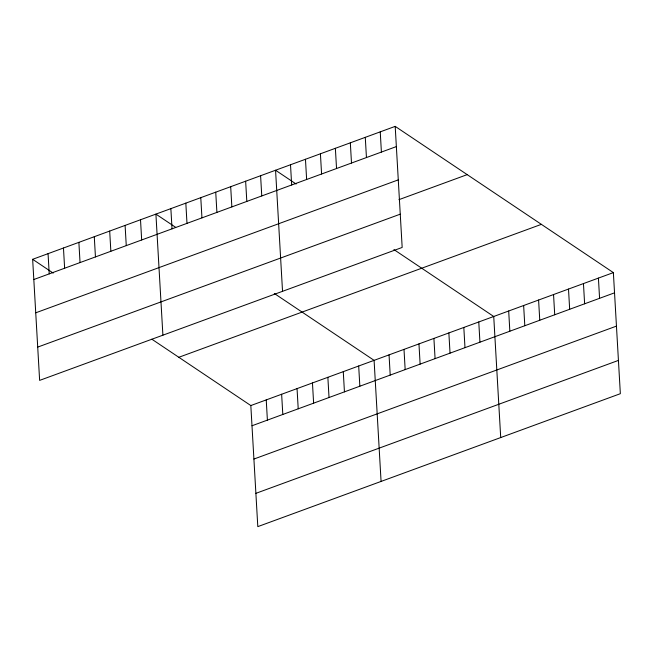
<?xml version="1.0" encoding="UTF-8"?>
<svg xmlns="http://www.w3.org/2000/svg" width="653" height="653" viewBox="0 0 653 653"><rect width="100%" height="100%" fill="white"/><g stroke="black" fill="none" stroke-linecap="round" stroke-linejoin="round"><path stroke-width="0.98" d="M395.196 126.372L402.175 247.446L39.629 380.389L32.65 259.306L395.196 126.372L613.371 272.611L620.35 393.694L257.804 526.628L250.825 405.554L151.855 339.209M33.817 279.525L396.355 146.59M35.735 312.811L398.281 179.869M398.959 199.655L467.189 174.637M37.711 347.102L400.256 214.168M178.824 357.289L541.37 224.354M250.825 405.554L613.371 272.611M251.993 425.764L614.538 292.83M253.911 459.051L616.456 326.116M255.886 493.341L618.432 360.407M296.127 184.032L275.558 170.245L282.537 291.32M393.914 249.577L493.733 316.485L500.712 437.559M175.698 227.366L155.912 214.111L162.899 335.185M274.276 293.45L374.087 360.35L381.074 481.432M32.65 259.306L53.22 273.101M598.417 278.096L599.576 298.315M583.456 283.582L584.623 303.8M568.502 289.067L569.669 309.277M553.548 294.552L554.715 314.762M538.594 300.029L539.762 320.248M523.641 305.514L524.808 325.733M508.687 310.999L509.846 331.218M478.771 321.97L479.939 342.18M463.818 327.447L464.985 347.665M448.864 332.932L450.031 353.151M433.91 338.417L435.078 358.636M418.957 343.902L420.124 364.113M404.003 349.388L405.162 369.598M380.242 131.857L381.401 152.076M389.049 354.865L390.208 375.083M365.28 137.342L366.447 157.553M350.326 142.827L351.494 163.038M358.685 365.998L359.844 386.217M335.373 148.304L336.54 168.523M343.274 371.655L344.441 391.865M320.419 153.79L321.586 174.008M327.863 377.303L329.03 397.514M305.465 159.275L306.632 179.493M312.461 382.952L313.62 403.162M290.512 164.76L291.671 184.97M297.05 388.6L298.217 408.819M281.639 394.249L282.806 414.467M260.596 175.722L261.763 195.941M266.236 399.897L267.395 420.116M245.642 181.208L246.81 201.426M230.689 186.693L231.856 206.911M215.735 192.178L216.902 212.388M200.781 197.663L201.948 217.873M185.827 203.14L186.987 223.359M170.866 208.625L172.033 228.844M140.509 219.759L141.668 239.978M125.098 225.407L126.266 245.626M109.688 231.064L110.855 251.274M94.285 236.713L95.444 256.923M78.874 242.361L80.041 262.571M63.463 248.009L64.631 268.22M48.061 253.658L49.22 273.876"/></g></svg>
